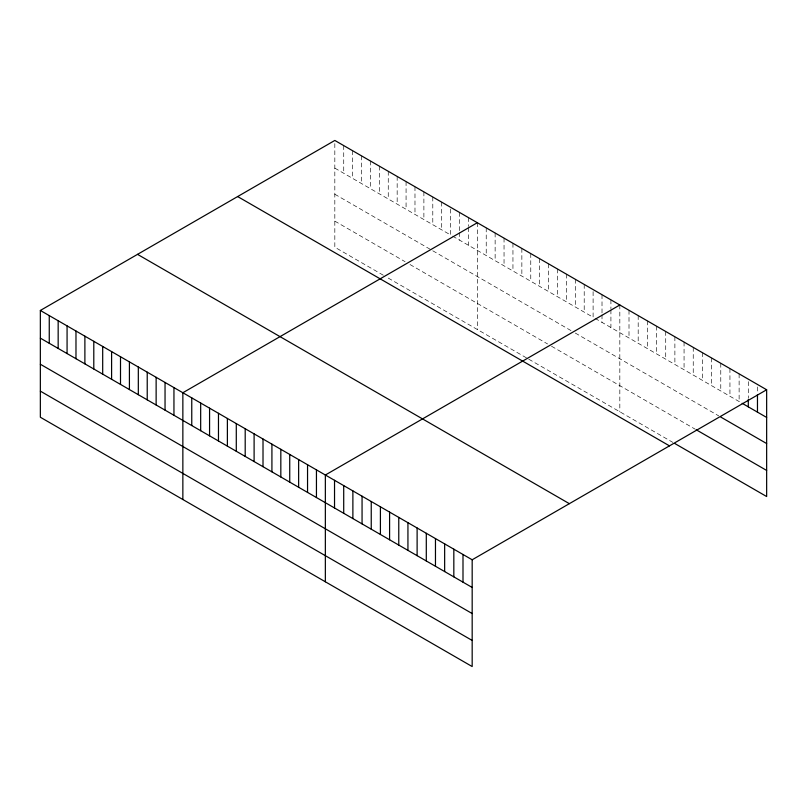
<?xml version="1.0" encoding="UTF-8"?>
<svg xmlns="http://www.w3.org/2000/svg" width="807" height="807" viewBox="0 0 807 807"><rect width="100%" height="100%" fill="white"/><g stroke="black" fill="none" stroke-linecap="round" stroke-linejoin="round"><path stroke-width="0.61" stroke-dasharray="4.04 3.03" d="M334.824 168.128L450.609 234.978L450.609 207.298M452.586 236.118L593.105 317.252L593.105 289.572M595.092 318.392L741.159 402.723M334.824 194.235L430.817 249.645M432.794 250.795L571.336 330.779M575.3 333.069L718.724 415.877M334.824 221.128L405.084 261.69M410.037 264.545L547.59 343.964M551.544 346.243L695.281 429.233M383.315 275.217L334.824 247.224L334.824 140.448M388.258 278.082L527.798 358.641M528.787 359.206L672.846 442.387M757.47 386.977L757.47 393.271M748.301 381.681L748.301 398.043M739.121 373.873L739.121 401.543M729.942 368.567L729.942 396.247M720.772 363.271L720.772 390.951M711.592 357.975L711.592 385.655M702.413 352.679L702.413 380.359M693.243 347.383L693.243 375.053M684.064 342.077L684.064 369.757M674.884 336.781L674.884 364.461M665.714 331.485L665.714 359.165M656.535 326.189L656.535 353.87M647.355 320.893L647.355 348.563M638.186 315.587L638.186 343.268M629.006 310.292L629.006 337.972M619.826 304.996L619.826 411.772M610.919 299.851L610.919 308.657M610.919 309.918L610.919 327.531M602.012 294.706L602.012 313.58M602.012 314.841L602.012 322.386M584.207 284.427L584.207 312.107M575.3 279.283L575.3 306.963M566.393 274.138L566.393 301.818M557.486 269.003L557.486 296.683M548.578 263.859L548.578 291.539M539.671 258.714L539.671 286.394M530.764 253.58L530.764 281.25M521.857 248.435L521.857 276.115M512.949 243.29L512.949 270.97M504.042 238.146L504.042 265.826M495.135 233.011L495.135 260.681M486.228 227.867L486.228 255.547M477.33 222.722L477.33 329.498M468.423 217.577L468.423 226.384M468.423 227.645L468.423 245.257M459.516 212.443L459.516 231.306M459.516 232.567L459.516 240.113M441.701 202.154L441.701 229.834M432.794 197.009L432.794 224.689M423.887 191.874L423.887 219.544M414.98 186.73L414.98 214.41M406.072 181.585L406.072 209.265M397.165 176.44L397.165 204.121M388.258 171.306L388.258 198.976M379.351 166.161L379.351 193.841M370.453 161.017L370.453 188.697M361.546 155.872L361.546 183.552M352.639 150.738L352.639 178.408M343.732 145.593L343.732 173.273"/><path stroke-width="1.21" d="M40.35 310.463L472.176 559.776L472.176 666.552L40.35 417.239L40.35 310.463L334.824 140.448L766.65 389.761L766.65 496.537L674.884 443.557M477.33 222.722L182.856 392.737L182.856 499.513M619.826 304.996L325.352 475.01L325.352 581.786M472.176 559.776L766.65 389.761M742.178 403.308L766.65 417.441M720.772 417.058L766.65 443.547M696.3 429.818L766.65 470.441M237.651 196.555L669.477 445.868M137.523 254.356L569.349 503.669M40.35 338.143L472.176 587.456M40.35 364.239L472.176 613.552M40.35 391.133L472.176 640.445M757.47 394.532L757.47 412.145M748.301 399.294L748.301 406.849M462.996 554.48L462.996 582.16M453.827 549.174L453.827 576.854M444.647 543.878L444.647 571.558M435.467 538.582L435.467 566.262M426.298 533.286L426.298 560.966M417.118 527.99L417.118 555.67M407.938 522.684L407.938 550.364M398.769 517.388L398.769 545.068M389.589 512.092L389.589 539.772M380.41 506.796L380.41 534.476M371.24 501.5L371.24 529.18M362.061 496.204L362.061 523.874M352.881 490.898L352.881 518.578M343.711 485.602L343.711 513.282M334.532 480.306L334.532 507.986M316.445 469.866L316.445 497.546M307.548 464.721L307.548 492.401M298.64 459.576L298.64 487.257M289.733 454.442L289.733 482.122M280.826 449.297L280.826 476.977M271.919 444.153L271.919 471.833M263.011 439.018L263.011 466.688M254.104 433.873L254.104 461.554M245.197 428.729L245.197 456.409M236.29 423.584L236.29 451.264M227.382 418.45L227.382 446.12M218.475 413.305L218.475 440.985M209.568 408.16L209.568 435.841M200.671 403.016L200.671 430.696M191.763 397.881L191.763 425.551M173.949 387.592L173.949 415.272M165.042 382.447L165.042 410.127M156.134 377.313L156.134 404.983M147.227 372.168L147.227 399.848M138.32 367.024L138.32 394.704M129.413 361.879L129.413 389.559M120.505 356.744L120.505 384.414M111.598 351.6L111.598 379.28M102.691 346.455L102.691 374.135M93.794 341.311L93.794 368.991M84.886 336.176L84.886 363.846M75.979 331.031L75.979 358.712M67.072 325.887L67.072 353.567M58.165 320.742L58.165 348.422M49.257 315.608L49.257 343.278"/></g></svg>
